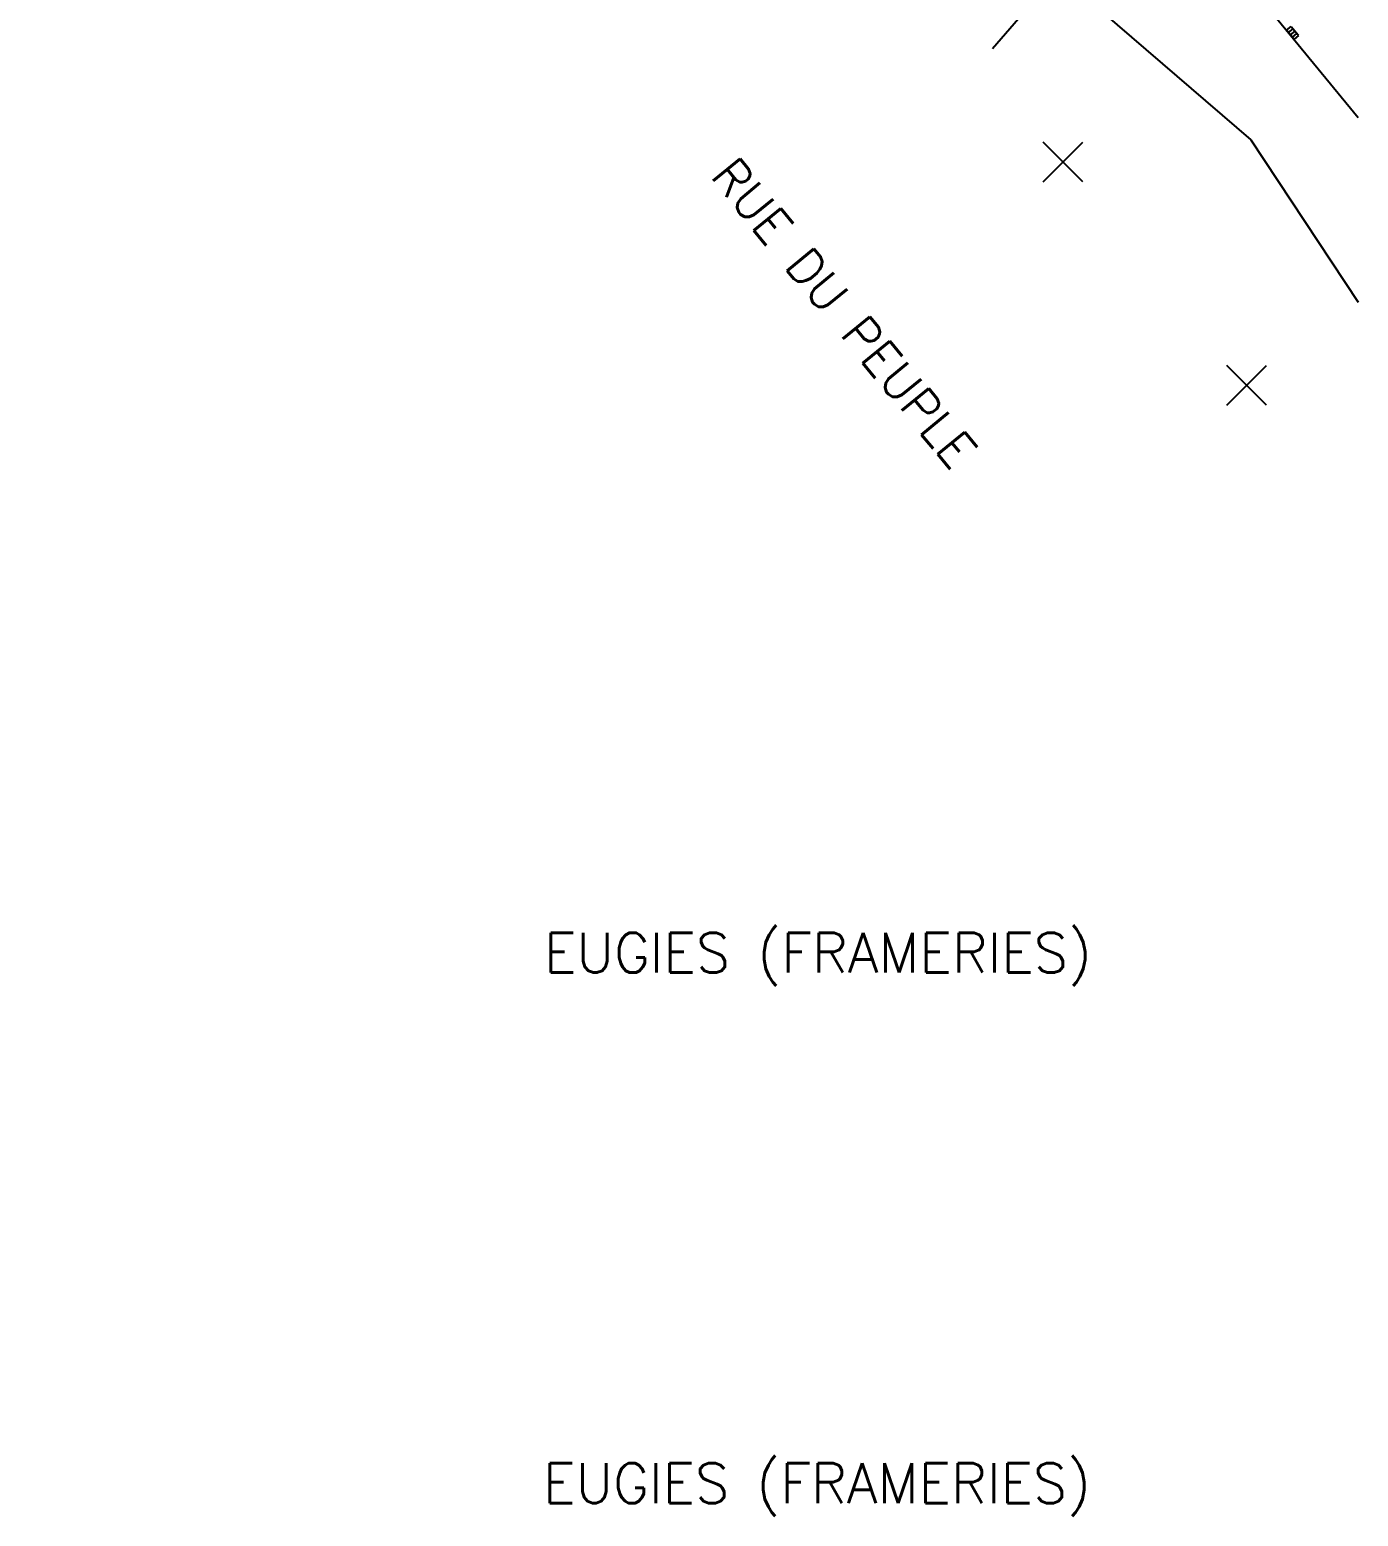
# Model space of a CAD drawing. Header units: millimetres. Extents: x 114000 to 119599, y 120000 to 124063.
# Drawn here: x 114933.3 to 115000, y 120485.5 to 120560.1 of the extents above; entities that cross this region are included whole.
import ezdxf
from ezdxf.enums import TextEntityAlignment as Align

# ---------------------------------------------------------------- set-up
doc = ezdxf.new("R2010")
doc.units = ezdxf.units.MM
doc.layers.get('0').update_dxf_attribs({"linetype": 'CONTINUOUS'})
for name, color, linetype in [('W0008', 7, 'CONTINUOUS'), ('W0100', 7, 'CONTINUOUS'), ('W0400', 7, 'CONTINUOUS'), ('W0980', 7, 'CONTINUOUS'), ('W0989', 7, 'CONTINUOUS'), ('W0991', 7, 'CONTINUOUS')]:
    doc.layers.add(name, color=color, linetype=linetype)
doc.styles.get("Standard").update_dxf_attribs({"font": 'romans.shx', "width": 0.85})

# ---------------------------------------------------------------- blocks, each defined once
blk = doc.blocks.new('t991o')
at = {"color": 0, "linetype": 'Continuous'}
for p, q in [((-1, 1), (1, -1)), ((-1, -1), (1, 1))]:
    blk.add_line(p, q, dxfattribs=at)
blk = doc.blocks.new('T400')
for p, q in [((-0.15, 0.3), (0.15, 0.3)), ((-0.15, -0.25), (-0.15, 0.3)), ((-0.15, 0.15), (0.15, 0.15)), ((-0.15, 0), (0.15, 0)), ((0.15, 0.3), (0.15, -0.25)), ((-0.15, -0.15), (0.15, -0.15)), ((-0.15, -0.25), (-0.15, -0.3)), ((-0.15, -0.3), (0.15, -0.3)), ((0.15, -0.3), (0.15, -0.25))]:
    blk.add_line(p, q)

msp = doc.modelspace()

# ---------------------------------------------------------------- linework, layer by layer
at = {"layer": 'W0008'}
msp.add_lwpolyline([(114933.28, 120662.687), (114951.658, 120623.299), (114956.415, 120613.155), (114961.06, 120603.991), (114972.775, 120588.861), (115000, 120555.73)], dxfattribs=at)
at = {"layer": 'W0100'}
msp.add_lwpolyline([(114981.628, 120559.19), (114984.895, 120562.975), (114994.6, 120554.598), (115000, 120546.455)], dxfattribs=at)

# ---------------------------------------------------------------- block references
at = {"layer": 'W0400', "rotation": 39.82500865206146}
msp.add_blockref('T400', (114996.711, 120559.969), dxfattribs=at)
at = {"layer": 'W0991', "rotation": 90}
for p in [(114985.174, 120553.486), (114994.394, 120542.271)]:
    msp.add_blockref('t991o', p, dxfattribs=at)

# ---------------------------------------------------------------- texts
at = {"layer": 'W0980'}
for p in [(114972.864, 120513.627), (114972.819, 120486.987)]:
    msp.add_text('EUGIES (FRAMERIES)', height=2, dxfattribs=at).set_placement(p, align=Align.MIDDLE)
at = {"layer": 'W0989'}
msp.add_text('RUE DU PEUPLE', height=1.75, rotation=309.40584, dxfattribs=at).set_placement((114974.179, 120545.909), align=Align.MIDDLE)

doc.saveas('drawing.dxf')
